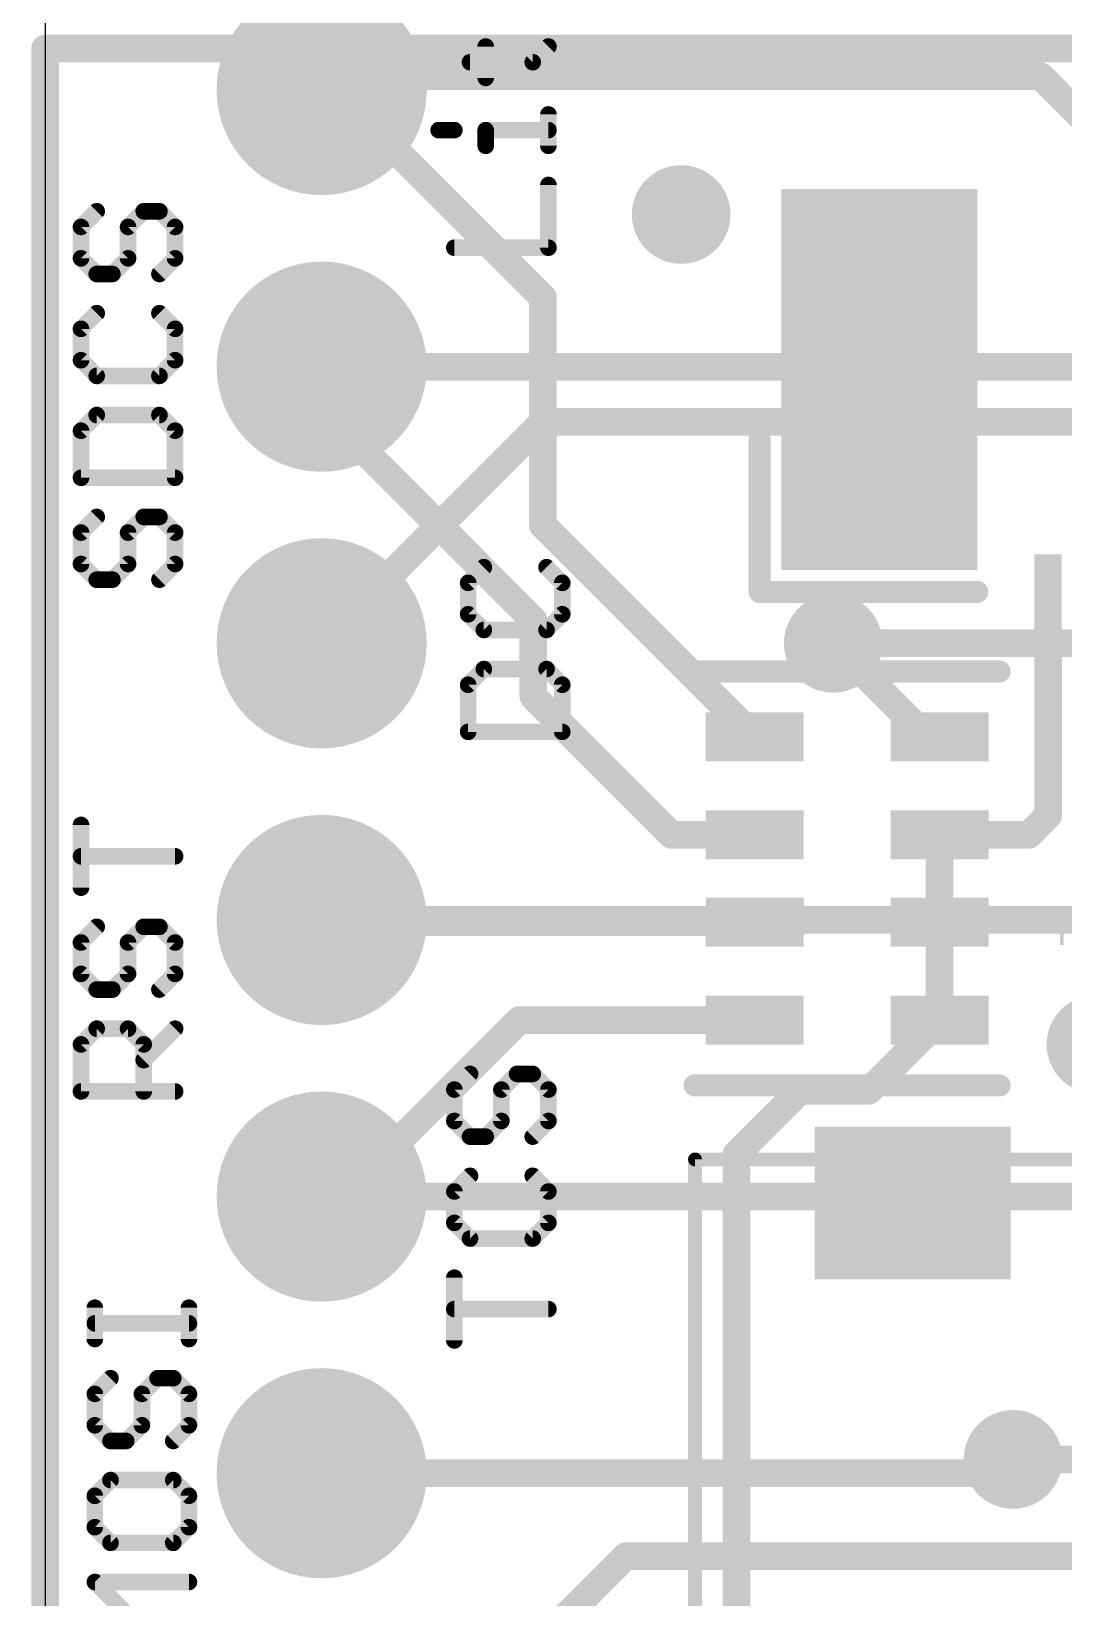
# Model space of a CAD drawing. Extents: x -11.1 to 62.6, y -8.5 to 38.4.
# Drawn here: x -0.13 to 9.36, y 12.19 to 26.57 of the extents above; entities that cross this region are included whole.
import ezdxf

# ---------------------------------------------------------------- set-up
doc = ezdxf.new("R2010")
doc.units = 0
for name, color, linetype in [('1', 12, 'CONTINUOUS'), ('16', 5, 'CONTINUOUS'), ('17', 110, 'CONTINUOUS'), ('18', 110, 'CONTINUOUS'), ('20', 53, 'CONTINUOUS'), ('21', 40, 'CONTINUOUS')]:
    doc.layers.add(name, color=color, linetype=linetype)

# ---------------------------------------------------------------- blocks, each defined once
blk = doc.blocks.new('ROUNDP')
at = {"const_width": 0.5}
blk.add_lwpolyline([(0, -0.25, 1), (0, 0.25, 1), (0, -0.25)], format="xyb", dxfattribs=at)
blk = doc.blocks.new('RECT')
blk.add_solid([(-0.5, -0.5), (0.5, -0.5), (-0.5, 0.5), (0.5, 0.5)])
blk = doc.blocks.new('ROUNDV')
at = {"const_width": 0.5}
blk.add_lwpolyline([(0, -0.25, 1), (0, 0.25, 1), (0, -0.25)], format="xyb", dxfattribs=at)

msp = doc.modelspace()

# ---------------------------------------------------------------- linework, layer by layer
at = {"layer": '1', "const_width": 0.254}
for points in [[(0, 0), (0, 26.416)], [(0, 26.416), (57.15, 26.416)], [(2.667, 26.162), (2.54, 26.035)], [(9.144, 26.162), (2.667, 26.162)], [(9.144, 26.162), (9.712, 25.594)], [(2.667, 26.035), (2.54, 26.035)], [(4.572, 24.13), (2.667, 26.035)], [(4.572, 22.04), (4.572, 24.13)], [(2.54, 23.114), (2.54, 23.495)], [(4.484, 21.17), (2.54, 23.114)], [(6.516, 20.096), (4.572, 22.04)], [(4.484, 20.466), (4.484, 21.17)], [(9.212, 21.071), (9.212, 19.372)], [(8.098, 20.096), (7.239, 20.955)], [(5.754, 19.196), (4.484, 20.466)], [(8.216, 20.096), (8.098, 20.096)], [(9.212, 19.372), (9.036, 19.196)], [(6.516, 19.196), (5.754, 19.196)], [(8.216, 19.196), (8.216, 18.396)], [(9.036, 19.196), (8.216, 19.196)], [(2.559, 18.396), (2.54, 18.415)], [(6.516, 18.396), (2.559, 18.396)], [(8.216, 18.396), (8.216, 17.496)], [(2.736, 15.875), (4.357, 17.496)], [(6.516, 17.496), (4.357, 17.496)], [(8.216, 17.496), (7.5662, 16.8462)], [(6.9322, 16.8462), (6.35, 16.264)], [(7.5662, 16.8462), (6.9322, 16.8462)], [(6.35, 16.264), (6.35, 10.16)], [(2.54, 15.875), (2.736, 15.875)], [(8.89, 13.462), (9.968, 13.462)]]:
    msp.add_lwpolyline(points, dxfattribs=at)
at = {"layer": '1', "const_width": 0.127}
for points in [[(0.0635, 26.416, 1), (-0.0635, 26.416)], [(0, 26.4795, 1), (0, 26.3525)], [(2.667, 26.2255, 1), (2.667, 26.0985)], [(2.7119, 26.1171, 1), (2.6221, 26.2069)], [(9.1889, 26.2069, 1), (9.0991, 26.1171)], [(9.144, 26.0985, 1), (9.144, 26.2255)], [(2.54, 26.0985, 1), (2.54, 25.9715)], [(2.4951, 26.0799, 1), (2.5849, 25.9901)], [(2.7119, 26.0799, 1), (2.6221, 25.9901)], [(2.667, 25.9715, 1), (2.667, 26.0985)], [(4.6355, 24.13, 1), (4.5085, 24.13)], [(4.5271, 24.0851, 1), (4.6169, 24.1749)], [(2.6035, 23.495, 1), (2.4765, 23.495)], [(2.5849, 23.1589, 1), (2.4951, 23.0691)], [(2.4765, 23.114, 1), (2.6035, 23.114)], [(4.6169, 22.0849, 1), (4.5271, 21.9951)], [(4.5085, 22.04, 1), (4.6355, 22.04)], [(4.5475, 21.17, 1), (4.4205, 21.17)], [(4.4391, 21.1251, 1), (4.5289, 21.2149)], [(9.2755, 21.071, 1), (9.1485, 21.071)], [(7.2839, 20.9999, 1), (7.1941, 20.9101)], [(4.5289, 20.5109, 1), (4.4391, 20.4211)], [(4.4205, 20.466, 1), (4.5475, 20.466)], [(6.4711, 20.0511, 1), (6.5609, 20.1409)], [(8.098, 20.1595, 1), (8.098, 20.0325)], [(8.0531, 20.0511, 1), (8.1429, 20.1409)], [(8.216, 20.0325, 1), (8.216, 20.1595)], [(9.1485, 19.372, 1), (9.2755, 19.372)], [(9.2569, 19.3271, 1), (9.1671, 19.4169)], [(5.754, 19.2595, 1), (5.754, 19.1325)], [(5.7091, 19.1511, 1), (5.7989, 19.2409)], [(6.516, 19.1325, 1), (6.516, 19.2595)], [(8.2795, 19.196, 1), (8.1525, 19.196)], [(8.216, 19.2595, 1), (8.216, 19.1325)], [(8.9911, 19.2409, 1), (9.0809, 19.1511)], [(9.036, 19.1325, 1), (9.036, 19.2595)], [(2.5849, 18.4599, 1), (2.4951, 18.3701)], [(2.559, 18.4595, 1), (2.559, 18.3325)], [(2.5141, 18.3511, 1), (2.6039, 18.4409)], [(6.516, 18.3325, 1), (6.516, 18.4595)], [(8.2795, 18.396, 1), (8.1525, 18.396)], [(8.1525, 18.396, 1), (8.2795, 18.396)], [(4.357, 17.5595, 1), (4.357, 17.4325)], [(4.4019, 17.4511, 1), (4.3121, 17.5409)], [(6.516, 17.4325, 1), (6.516, 17.5595)], [(8.1525, 17.496, 1), (8.2795, 17.496)], [(8.2609, 17.4511, 1), (8.1711, 17.5409)], [(6.9322, 16.9097, 1), (6.9322, 16.7827)], [(6.9771, 16.8013, 1), (6.8873, 16.8911)], [(7.5662, 16.7827, 1), (7.5662, 16.9097)], [(7.5213, 16.8911, 1), (7.6111, 16.8013)], [(6.4135, 16.264, 1), (6.2865, 16.264)], [(6.3051, 16.3089, 1), (6.3949, 16.2191)], [(2.54, 15.9385, 1), (2.54, 15.8115)], [(2.6911, 15.9199, 1), (2.7809, 15.8301)], [(2.736, 15.8115, 1), (2.736, 15.9385)], [(8.89, 13.5255, 1), (8.89, 13.3985)]]:
    msp.add_lwpolyline(points, format="xyb", dxfattribs=at)
at = {"layer": '16', "const_width": 0.254}
for points in [[(0, 0), (0, 26.416)], [(0, 26.416), (57.15, 26.416)], [(10.9571, 23.495), (2.54, 23.495)], [(4.572, 22.987), (2.54, 20.955)], [(11.557, 22.987), (4.572, 22.987)], [(7.239, 20.955), (15.621, 20.955)], [(10.5904, 18.415), (2.54, 18.415)], [(11.0984, 15.875), (2.54, 15.875)], [(8.89, 13.462), (8.763, 13.335)], [(8.763, 13.335), (2.54, 13.335)], [(4.064, 11.303), (5.334, 12.573)], [(9.525, 12.573), (5.334, 12.573)]]:
    msp.add_lwpolyline(points, dxfattribs=at)
at = {"layer": '16', "const_width": 0.127}
for points in [[(0.0635, 26.416, 1), (-0.0635, 26.416)], [(0, 26.4795, 1), (0, 26.3525)], [(2.54, 23.5585, 1), (2.54, 23.4315)], [(4.572, 23.0505, 1), (4.572, 22.9235)], [(4.6169, 22.9421, 1), (4.5271, 23.0319)], [(2.4951, 20.9999, 1), (2.5849, 20.9101)], [(7.239, 21.0185, 1), (7.239, 20.8915)], [(2.54, 18.4785, 1), (2.54, 18.3515)], [(2.54, 15.9385, 1), (2.54, 15.8115)], [(8.9349, 13.4171, 1), (8.8451, 13.5069)], [(2.54, 13.3985, 1), (2.54, 13.2715)], [(8.7181, 13.3799, 1), (8.8079, 13.2901)], [(8.763, 13.2715, 1), (8.763, 13.3985)], [(5.334, 12.6365, 1), (5.334, 12.5095)], [(5.3789, 12.5281, 1), (5.2891, 12.6179)]]:
    msp.add_lwpolyline(points, format="xyb", dxfattribs=at)
at = {"layer": '20'}
msp.add_line((0, 29.21), (0, -2.54), dxfattribs=at)
at = {"layer": '21'}
for points, const_width in [([(4.0466, 26.1464), (4.0466, 26.4345)], 0.1524), ([(4.4787, 26.2905), (4.6228, 26.4345)], 0.1524), ([(3.9025, 26.2905), (4.4787, 26.2905)], 0.1524), ([(4.6228, 25.5227), (4.6228, 25.8108)], 0.1524), ([(3.6144, 25.6668), (3.7585, 25.6668)], 0.1524), ([(4.0466, 25.5227), (4.0466, 25.6668)], 0.1524), ([(4.0466, 25.6668), (4.6228, 25.6668)], 0.1524), ([(4.6228, 24.5872), (4.6228, 25.1634)], 0.1524), ([(0.4735, 24.922), (0.3295, 24.7779)], 0.1524), ([(0.7616, 24.7779), (0.9057, 24.922)], 0.1524), ([(0.9057, 24.922), (1.0497, 24.922)], 0.1524), ([(1.0497, 24.922), (1.1938, 24.7779)], 0.1524), ([(0.3295, 24.7779), (0.3295, 24.4898)], 0.1524), ([(0.7616, 24.4898), (0.7616, 24.7779)], 0.1524), ([(1.1938, 24.7779), (1.1938, 24.4898)], 0.1524), ([(3.7585, 24.5872), (4.6228, 24.5872)], 0.1524), ([(0.3295, 24.4898), (0.4735, 24.3458)], 0.1524), ([(0.6176, 24.3458), (0.7616, 24.4898)], 0.1524), ([(1.1938, 24.4898), (1.0497, 24.3458)], 0.1524), ([(0.4735, 24.3458), (0.6176, 24.3458)], 0.1524), ([(0.4735, 23.9865), (0.3295, 23.8424)], 0.1524), ([(1.1938, 23.8424), (1.0497, 23.9865)], 0.1524), ([(0.3295, 23.8424), (0.3295, 23.5543)], 0.1524), ([(1.1938, 23.5543), (1.1938, 23.8424)], 0.1524), ([(0.3295, 23.5543), (0.4735, 23.4102)], 0.1524), ([(1.0497, 23.4102), (1.1938, 23.5543)], 0.1524), ([(0.4735, 23.4102), (1.0497, 23.4102)], 0.1524), ([(0.4735, 23.0509), (0.3295, 22.9069)], 0.1524), ([(1.0497, 23.0509), (0.4735, 23.0509)], 0.1524), ([(1.1938, 22.9069), (1.0497, 23.0509)], 0.1524), ([(0.3295, 22.9069), (0.3295, 22.4747)], 0.1524), ([(1.1938, 22.4747), (1.1938, 22.9069)], 0.1524), ([(6.562, 21.427), (6.562, 22.827)], 0.2032), ([(0.3295, 22.4747), (1.1938, 22.4747)], 0.1524), ([(0.4735, 22.1154), (0.3295, 21.9714)], 0.1524), ([(0.7616, 21.9714), (0.9057, 22.1154)], 0.1524), ([(0.9057, 22.1154), (1.0497, 22.1154)], 0.1524), ([(1.0497, 22.1154), (1.1938, 21.9714)], 0.1524), ([(0.3295, 21.9714), (0.3295, 21.6833)], 0.1524), ([(0.7616, 21.6833), (0.7616, 21.9714)], 0.1524), ([(1.1938, 21.9714), (1.1938, 21.6833)], 0.1524), ([(0.3295, 21.6833), (0.4735, 21.5392)], 0.1524), ([(0.6176, 21.5392), (0.7616, 21.6833)], 0.1524), ([(1.1938, 21.6833), (1.0497, 21.5392)], 0.1524), ([(4.0295, 21.6539), (3.8855, 21.5099)], 0.1524), ([(4.7498, 21.5099), (4.6057, 21.6539)], 0.1524), ([(0.4735, 21.5392), (0.6176, 21.5392)], 0.1524), ([(3.8855, 21.5099), (3.8855, 21.2218)], 0.1524), ([(4.7498, 21.2218), (4.7498, 21.5099)], 0.1524), ([(8.562, 21.427), (6.562, 21.427)], 0.2032), ([(3.8855, 21.2218), (4.0295, 21.0777)], 0.1524), ([(4.6057, 21.0777), (4.7498, 21.2218)], 0.1524), ([(4.0295, 21.0777), (4.6057, 21.0777)], 0.1524), ([(4.0295, 20.7184), (3.8855, 20.5744)], 0.1524), ([(4.6057, 20.7184), (4.0295, 20.7184)], 0.1524), ([(4.7498, 20.5744), (4.6057, 20.7184)], 0.1524), ([(5.966, 20.696), (8.766, 20.696)], 0.2032), ([(3.8855, 20.5744), (3.8855, 20.1422)], 0.1524), ([(4.7498, 20.1422), (4.7498, 20.5744)], 0.1524), ([(3.8855, 20.1422), (4.7498, 20.1422)], 0.1524), ([(0.3295, 18.7112), (0.3295, 19.2875)], 0.1524), ([(1.1938, 18.9993), (0.3295, 18.9993)], 0.1524), ([(0.4735, 18.3519), (0.3295, 18.2079)], 0.1524), ([(0.7616, 18.2079), (0.9057, 18.3519)], 0.1524), ([(0.9057, 18.3519), (1.0497, 18.3519)], 0.1524), ([(1.0497, 18.3519), (1.1938, 18.2079)], 0.1524), ([(0.3295, 18.2079), (0.3295, 17.9198)], 0.1524), ([(0.7616, 17.9198), (0.7616, 18.2079)], 0.1524), ([(1.1938, 18.2079), (1.1938, 17.9198)], 0.1524), ([(0.3295, 17.9198), (0.4735, 17.7757)], 0.1524), ([(0.6176, 17.7757), (0.7616, 17.9198)], 0.1524), ([(1.1938, 17.9198), (1.0497, 17.7757)], 0.1524), ([(0.4735, 17.7757), (0.6176, 17.7757)], 0.1524), ([(0.3295, 17.2724), (0.4735, 17.4164)], 0.1524), ([(0.4735, 17.4164), (0.7616, 17.4164)], 0.1524), ([(0.7616, 17.4164), (0.9057, 17.2724)], 0.1524), ([(0.9057, 17.1283), (1.1938, 17.4164)], 0.1524), ([(0.3295, 16.8402), (0.3295, 17.2724)], 0.1524), ([(0.9057, 17.2724), (0.9057, 16.8402)], 0.1524), ([(3.9025, 17.0015), (3.7585, 16.8574)], 0.1524), ([(4.1906, 16.8574), (4.3347, 17.0015)], 0.1524), ([(4.3347, 17.0015), (4.4787, 17.0015)], 0.1524), ([(4.4787, 17.0015), (4.6228, 16.8574)], 0.1524), ([(8.766, 16.896), (5.966, 16.896)], 0.2032), ([(1.1938, 16.8402), (0.3295, 16.8402)], 0.1524), ([(3.7585, 16.8574), (3.7585, 16.5693)], 0.1524), ([(4.1906, 16.5693), (4.1906, 16.8574)], 0.1524), ([(4.6228, 16.8574), (4.6228, 16.5693)], 0.1524), ([(3.7585, 16.5693), (3.9025, 16.4252)], 0.1524), ([(4.0466, 16.4252), (4.1906, 16.5693)], 0.1524), ([(4.6228, 16.5693), (4.4787, 16.4252)], 0.1524), ([(3.9025, 16.4252), (4.0466, 16.4252)], 0.1524), ([(19.969, 16.216), (5.969, 16.216)], 0.127), ([(5.969, 16.216), (5.969, 1.816)], 0.127), ([(3.9025, 16.0659), (3.7585, 15.9219)], 0.1524), ([(4.6228, 15.9219), (4.4787, 16.0659)], 0.1524), ([(3.7585, 15.9219), (3.7585, 15.6338)], 0.1524), ([(4.6228, 15.6338), (4.6228, 15.9219)], 0.1524), ([(3.7585, 15.6338), (3.9025, 15.4897)], 0.1524), ([(4.4787, 15.4897), (4.6228, 15.6338)], 0.1524), ([(3.9025, 15.4897), (4.4787, 15.4897)], 0.1524), ([(3.7585, 14.5542), (3.7585, 15.1304)], 0.1524), ([(0.4565, 14.5668), (0.4565, 14.8549)], 0.1524), ([(1.3208, 14.5668), (1.3208, 14.8549)], 0.1524), ([(4.6228, 14.8423), (3.7585, 14.8423)], 0.1524), ([(1.3208, 14.7108), (0.4565, 14.7108)], 0.1524), ([(0.6005, 14.2075), (0.4565, 14.0634)], 0.1524), ([(0.8886, 14.0634), (1.0327, 14.2075)], 0.1524), ([(1.0327, 14.2075), (1.1767, 14.2075)], 0.1524), ([(1.1767, 14.2075), (1.3208, 14.0634)], 0.1524), ([(0.4565, 14.0634), (0.4565, 13.7753)], 0.1524), ([(0.8886, 13.7753), (0.8886, 14.0634)], 0.1524), ([(1.3208, 14.0634), (1.3208, 13.7753)], 0.1524), ([(0.4565, 13.7753), (0.6005, 13.6312)], 0.1524), ([(0.7446, 13.6312), (0.8886, 13.7753)], 0.1524), ([(1.3208, 13.7753), (1.1767, 13.6312)], 0.1524), ([(0.6005, 13.6312), (0.7446, 13.6312)], 0.1524), ([(0.6005, 13.2719), (0.4565, 13.1279)], 0.1524), ([(1.1767, 13.2719), (0.6005, 13.2719)], 0.1524), ([(1.3208, 13.1279), (1.1767, 13.2719)], 0.1524), ([(0.4565, 13.1279), (0.4565, 12.8398)], 0.1524), ([(1.3208, 12.8398), (1.3208, 13.1279)], 0.1524), ([(0.4565, 12.8398), (0.6005, 12.6957)], 0.1524), ([(1.1767, 12.6957), (1.3208, 12.8398)], 0.1524), ([(0.6005, 12.6957), (1.1767, 12.6957)], 0.1524), ([(0.7446, 12.0483), (0.4565, 12.3364)], 0.1524), ([(0.4565, 12.3364), (1.3208, 12.3364)], 0.1524)]:
    msp.add_lwpolyline(points, dxfattribs=dict(at, const_width=const_width))
for points, const_width in [([(4.0847, 26.4345, 1), (4.0085, 26.4345)], 0.0762), ([(4.6497, 26.4076, 1), (4.5959, 26.4615)], 0.0762), ([(3.9025, 26.3286, 1), (3.9025, 26.2524)], 0.0762), ([(4.4518, 26.3174, 1), (4.5057, 26.2635)], 0.0762), ([(4.4787, 26.2524, 1), (4.4787, 26.3286)], 0.0762), ([(4.0085, 26.1464, 1), (4.0847, 26.1464)], 0.0762), ([(4.6609, 25.8108, 1), (4.5847, 25.8108)], 0.0762), ([(3.6144, 25.7049, 1), (3.6144, 25.6287)], 0.0762), ([(3.7585, 25.6287, 1), (3.7585, 25.7049)], 0.0762), ([(4.0847, 25.6668, 1), (4.0085, 25.6668)], 0.0762), ([(4.0466, 25.7049, 1), (4.0466, 25.6287)], 0.0762), ([(4.6228, 25.6287, 1), (4.6228, 25.7049)], 0.0762), ([(4.0085, 25.5227, 1), (4.0847, 25.5227)], 0.0762), ([(4.5847, 25.5227, 1), (4.6609, 25.5227)], 0.0762), ([(4.6609, 25.1634, 1), (4.5847, 25.1634)], 0.0762), ([(0.5005, 24.895, 1), (0.4466, 24.9489)], 0.0762), ([(0.9057, 24.9601, 1), (0.9057, 24.8839)], 0.0762), ([(0.9326, 24.895, 1), (0.8787, 24.9489)], 0.0762), ([(1.0767, 24.9489, 1), (1.0228, 24.895)], 0.0762), ([(1.0497, 24.8839, 1), (1.0497, 24.9601)], 0.0762), ([(0.3025, 24.8049, 1), (0.3564, 24.751)], 0.0762), ([(0.3676, 24.7779, 1), (0.2914, 24.7779)], 0.0762), ([(0.7997, 24.7779, 1), (0.7235, 24.7779)], 0.0762), ([(0.7347, 24.8049, 1), (0.7886, 24.751)], 0.0762), ([(1.2319, 24.7779, 1), (1.1557, 24.7779)], 0.0762), ([(1.1669, 24.751, 1), (1.2207, 24.8049)], 0.0762), ([(3.7585, 24.6253, 1), (3.7585, 24.5491)], 0.0762), ([(4.5847, 24.5872, 1), (4.6609, 24.5872)], 0.0762), ([(4.6228, 24.5491, 1), (4.6228, 24.6253)], 0.0762), ([(0.3564, 24.5168, 1), (0.3025, 24.4629)], 0.0762), ([(0.2914, 24.4898, 1), (0.3676, 24.4898)], 0.0762), ([(0.7235, 24.4898, 1), (0.7997, 24.4898)], 0.0762), ([(0.7886, 24.4629, 1), (0.7347, 24.5168)], 0.0762), ([(1.1557, 24.4898, 1), (1.2319, 24.4898)], 0.0762), ([(1.2207, 24.4629, 1), (1.1669, 24.5168)], 0.0762), ([(0.4735, 24.3839, 1), (0.4735, 24.3077)], 0.0762), ([(0.4466, 24.3188, 1), (0.5005, 24.3727)], 0.0762), ([(0.5906, 24.3727, 1), (0.6445, 24.3188)], 0.0762), ([(0.6176, 24.3077, 1), (0.6176, 24.3839)], 0.0762), ([(1.0228, 24.3727, 1), (1.0767, 24.3188)], 0.0762), ([(0.5005, 23.9595, 1), (0.4466, 24.0134)], 0.0762), ([(1.0767, 24.0134, 1), (1.0228, 23.9595)], 0.0762), ([(0.3676, 23.8424, 1), (0.2914, 23.8424)], 0.0762), ([(0.3025, 23.8693, 1), (0.3564, 23.8155)], 0.0762), ([(1.2319, 23.8424, 1), (1.1557, 23.8424)], 0.0762), ([(1.1669, 23.8155, 1), (1.2207, 23.8693)], 0.0762), ([(0.3564, 23.5812, 1), (0.3025, 23.5274)], 0.0762), ([(0.2914, 23.5543, 1), (0.3676, 23.5543)], 0.0762), ([(1.1557, 23.5543, 1), (1.2319, 23.5543)], 0.0762), ([(1.2207, 23.5274, 1), (1.1669, 23.5812)], 0.0762), ([(0.4735, 23.4483, 1), (0.4735, 23.3721)], 0.0762), ([(0.4466, 23.3833, 1), (0.5005, 23.4372)], 0.0762), ([(1.0228, 23.4372, 1), (1.0767, 23.3833)], 0.0762), ([(1.0497, 23.3721, 1), (1.0497, 23.4483)], 0.0762), ([(0.4735, 23.089, 1), (0.4735, 23.0128)], 0.0762), ([(0.5005, 23.024, 1), (0.4466, 23.0779)], 0.0762), ([(1.0767, 23.0779, 1), (1.0228, 23.024)], 0.0762), ([(1.0497, 23.0128, 1), (1.0497, 23.089)], 0.0762), ([(0.3025, 22.9338, 1), (0.3564, 22.8799)], 0.0762), ([(0.3676, 22.9069, 1), (0.2914, 22.9069)], 0.0762), ([(1.2319, 22.9069, 1), (1.1557, 22.9069)], 0.0762), ([(1.1669, 22.8799, 1), (1.2207, 22.9338)], 0.0762), ([(6.6128, 22.827, 1), (6.5112, 22.827)], 0.1016), ([(0.3295, 22.5128, 1), (0.3295, 22.4366)], 0.0762), ([(0.2914, 22.4747, 1), (0.3676, 22.4747)], 0.0762), ([(1.1557, 22.4747, 1), (1.2319, 22.4747)], 0.0762), ([(1.1938, 22.4366, 1), (1.1938, 22.5128)], 0.0762), ([(0.5005, 22.0885, 1), (0.4466, 22.1424)], 0.0762), ([(0.9057, 22.1535, 1), (0.9057, 22.0773)], 0.0762), ([(0.9326, 22.0885, 1), (0.8787, 22.1424)], 0.0762), ([(1.0767, 22.1424, 1), (1.0228, 22.0885)], 0.0762), ([(1.0497, 22.0773, 1), (1.0497, 22.1535)], 0.0762), ([(0.3025, 21.9983, 1), (0.3564, 21.9444)], 0.0762), ([(0.3676, 21.9714, 1), (0.2914, 21.9714)], 0.0762), ([(0.7997, 21.9714, 1), (0.7235, 21.9714)], 0.0762), ([(0.7347, 21.9983, 1), (0.7886, 21.9444)], 0.0762), ([(1.2319, 21.9714, 1), (1.1557, 21.9714)], 0.0762), ([(1.1669, 21.9444, 1), (1.2207, 21.9983)], 0.0762), ([(0.3564, 21.7102, 1), (0.3025, 21.6563)], 0.0762), ([(0.2914, 21.6833, 1), (0.3676, 21.6833)], 0.0762), ([(0.7235, 21.6833, 1), (0.7997, 21.6833)], 0.0762), ([(0.7886, 21.6563, 1), (0.7347, 21.7102)], 0.0762), ([(1.1557, 21.6833, 1), (1.2319, 21.6833)], 0.0762), ([(1.2207, 21.6563, 1), (1.1669, 21.7102)], 0.0762), ([(4.0565, 21.627, 1), (4.0026, 21.6809)], 0.0762), ([(4.6327, 21.6809, 1), (4.5788, 21.627)], 0.0762), ([(0.4735, 21.5773, 1), (0.4735, 21.5011)], 0.0762), ([(0.4466, 21.5123, 1), (0.5005, 21.5661)], 0.0762), ([(0.5906, 21.5661, 1), (0.6445, 21.5123)], 0.0762), ([(0.6176, 21.5011, 1), (0.6176, 21.5773)], 0.0762), ([(1.0228, 21.5661, 1), (1.0767, 21.5123)], 0.0762), ([(3.8585, 21.5368, 1), (3.9124, 21.4829)], 0.0762), ([(3.9236, 21.5099, 1), (3.8474, 21.5099)], 0.0762), ([(4.7879, 21.5099, 1), (4.7117, 21.5099)], 0.0762), ([(4.7229, 21.4829, 1), (4.7767, 21.5368)], 0.0762), ([(6.562, 21.4778, 1), (6.562, 21.3762)], 0.1016), ([(6.5112, 21.427, 1), (6.6128, 21.427)], 0.1016), ([(8.562, 21.3762, 1), (8.562, 21.4778)], 0.1016), ([(3.9124, 21.2487, 1), (3.8585, 21.1948)], 0.0762), ([(4.7767, 21.1948, 1), (4.7229, 21.2487)], 0.0762), ([(3.8474, 21.2218, 1), (3.9236, 21.2218)], 0.0762), ([(4.0295, 21.1158, 1), (4.0295, 21.0396)], 0.0762), ([(4.0026, 21.0508, 1), (4.0565, 21.1047)], 0.0762), ([(4.5788, 21.1047, 1), (4.6327, 21.0508)], 0.0762), ([(4.6057, 21.0396, 1), (4.6057, 21.1158)], 0.0762), ([(4.7117, 21.2218, 1), (4.7879, 21.2218)], 0.0762), ([(4.0295, 20.7565, 1), (4.0295, 20.6803)], 0.0762), ([(4.0565, 20.6915, 1), (4.0026, 20.7454)], 0.0762), ([(4.6327, 20.7454, 1), (4.5788, 20.6915)], 0.0762), ([(4.6057, 20.6803, 1), (4.6057, 20.7565)], 0.0762), ([(5.966, 20.7468, 1), (5.966, 20.6452)], 0.1016), ([(8.766, 20.6452, 1), (8.766, 20.7468)], 0.1016), ([(3.8585, 20.6013, 1), (3.9124, 20.5474)], 0.0762), ([(3.9236, 20.5744, 1), (3.8474, 20.5744)], 0.0762), ([(4.7879, 20.5744, 1), (4.7117, 20.5744)], 0.0762), ([(4.7229, 20.5474, 1), (4.7767, 20.6013)], 0.0762), ([(3.8855, 20.1803, 1), (3.8855, 20.1041)], 0.0762), ([(3.8474, 20.1422, 1), (3.9236, 20.1422)], 0.0762), ([(4.7117, 20.1422, 1), (4.7879, 20.1422)], 0.0762), ([(4.7498, 20.1041, 1), (4.7498, 20.1803)], 0.0762), ([(0.3676, 19.2875, 1), (0.2914, 19.2875)], 0.0762), ([(0.3295, 19.0374, 1), (0.3295, 18.9612)], 0.0762), ([(1.1938, 18.9612, 1), (1.1938, 19.0374)], 0.0762), ([(0.2914, 18.7112, 1), (0.3676, 18.7112)], 0.0762), ([(0.5005, 18.325, 1), (0.4466, 18.3789)], 0.0762), ([(0.9057, 18.39, 1), (0.9057, 18.3138)], 0.0762), ([(0.9326, 18.325, 1), (0.8787, 18.3789)], 0.0762), ([(1.0767, 18.3789, 1), (1.0228, 18.325)], 0.0762), ([(1.0497, 18.3138, 1), (1.0497, 18.39)], 0.0762), ([(0.3025, 18.2348, 1), (0.3564, 18.1809)], 0.0762), ([(0.3676, 18.2079, 1), (0.2914, 18.2079)], 0.0762), ([(0.7997, 18.2079, 1), (0.7235, 18.2079)], 0.0762), ([(0.7347, 18.2348, 1), (0.7886, 18.1809)], 0.0762), ([(1.2319, 18.2079, 1), (1.1557, 18.2079)], 0.0762), ([(1.1669, 18.1809, 1), (1.2207, 18.2348)], 0.0762), ([(0.3564, 17.9467, 1), (0.3025, 17.8928)], 0.0762), ([(0.7886, 17.8928, 1), (0.7347, 17.9467)], 0.0762), ([(1.2207, 17.8928, 1), (1.1669, 17.9467)], 0.0762), ([(0.2914, 17.9198, 1), (0.3676, 17.9198)], 0.0762), ([(0.4735, 17.8138, 1), (0.4735, 17.7376)], 0.0762), ([(0.4466, 17.7488, 1), (0.5005, 17.8027)], 0.0762), ([(0.5906, 17.8027, 1), (0.6445, 17.7488)], 0.0762), ([(0.6176, 17.7376, 1), (0.6176, 17.8138)], 0.0762), ([(0.7235, 17.9198, 1), (0.7997, 17.9198)], 0.0762), ([(1.0228, 17.8027, 1), (1.0767, 17.7488)], 0.0762), ([(1.1557, 17.9198, 1), (1.2319, 17.9198)], 0.0762), ([(0.4735, 17.4545, 1), (0.4735, 17.3783)], 0.0762), ([(0.5005, 17.3895, 1), (0.4466, 17.4434)], 0.0762), ([(0.7886, 17.4434, 1), (0.7347, 17.3895)], 0.0762), ([(0.7616, 17.3783, 1), (0.7616, 17.4545)], 0.0762), ([(1.2207, 17.3895, 1), (1.1669, 17.4434)], 0.0762), ([(0.3025, 17.2993, 1), (0.3564, 17.2454)], 0.0762), ([(0.3676, 17.2724, 1), (0.2914, 17.2724)], 0.0762), ([(0.9438, 17.2724, 1), (0.8676, 17.2724)], 0.0762), ([(0.8787, 17.2454, 1), (0.9326, 17.2993)], 0.0762), ([(0.8787, 17.1553, 1), (0.9326, 17.1014)], 0.0762), ([(3.9295, 16.9745, 1), (3.8756, 17.0284)], 0.0762), ([(4.3347, 17.0396, 1), (4.3347, 16.9634)], 0.0762), ([(4.3616, 16.9745, 1), (4.3077, 17.0284)], 0.0762), ([(4.5057, 17.0284, 1), (4.4518, 16.9745)], 0.0762), ([(4.4787, 16.9634, 1), (4.4787, 17.0396)], 0.0762), ([(5.966, 16.9468, 1), (5.966, 16.8452)], 0.1016), ([(8.766, 16.8452, 1), (8.766, 16.9468)], 0.1016), ([(0.3295, 16.8783, 1), (0.3295, 16.8021)], 0.0762), ([(0.2914, 16.8402, 1), (0.3676, 16.8402)], 0.0762), ([(0.8676, 16.8402, 1), (0.9438, 16.8402)], 0.0762), ([(1.1938, 16.8021, 1), (1.1938, 16.8783)], 0.0762), ([(3.7966, 16.8574, 1), (3.7204, 16.8574)], 0.0762), ([(3.7315, 16.8843, 1), (3.7854, 16.8305)], 0.0762), ([(4.2287, 16.8574, 1), (4.1525, 16.8574)], 0.0762), ([(4.1637, 16.8843, 1), (4.2176, 16.8305)], 0.0762), ([(4.6609, 16.8574, 1), (4.5847, 16.8574)], 0.0762), ([(4.5959, 16.8305, 1), (4.6497, 16.8843)], 0.0762), ([(3.7854, 16.5962, 1), (3.7315, 16.5424)], 0.0762), ([(3.7204, 16.5693, 1), (3.7966, 16.5693)], 0.0762), ([(4.1525, 16.5693, 1), (4.2287, 16.5693)], 0.0762), ([(4.2176, 16.5424, 1), (4.1637, 16.5962)], 0.0762), ([(4.5847, 16.5693, 1), (4.6609, 16.5693)], 0.0762), ([(4.6497, 16.5424, 1), (4.5959, 16.5962)], 0.0762), ([(3.9025, 16.4633, 1), (3.9025, 16.3871)], 0.0762), ([(3.8756, 16.3983, 1), (3.9295, 16.4522)], 0.0762), ([(4.0196, 16.4522, 1), (4.0735, 16.3983)], 0.0762), ([(4.0466, 16.3871, 1), (4.0466, 16.4633)], 0.0762), ([(4.4518, 16.4522, 1), (4.5057, 16.3983)], 0.0762), ([(6.0008, 16.216, 1), (5.9373, 16.216)], 0.0635), ([(5.969, 16.2477, 1), (5.969, 16.1843)], 0.0635), ([(3.9295, 16.039, 1), (3.8756, 16.0929)], 0.0762), ([(4.5057, 16.0929, 1), (4.4518, 16.039)], 0.0762), ([(3.7315, 15.9488, 1), (3.7854, 15.8949)], 0.0762), ([(3.7966, 15.9219, 1), (3.7204, 15.9219)], 0.0762), ([(4.6609, 15.9219, 1), (4.5847, 15.9219)], 0.0762), ([(4.5959, 15.8949, 1), (4.6497, 15.9488)], 0.0762), ([(3.7854, 15.6607, 1), (3.7315, 15.6068)], 0.0762), ([(4.6497, 15.6068, 1), (4.5959, 15.6607)], 0.0762), ([(3.7204, 15.6338, 1), (3.7966, 15.6338)], 0.0762), ([(3.9025, 15.5278, 1), (3.9025, 15.4516)], 0.0762), ([(3.8756, 15.4628, 1), (3.9295, 15.5167)], 0.0762), ([(4.4518, 15.5167, 1), (4.5057, 15.4628)], 0.0762), ([(4.4787, 15.4516, 1), (4.4787, 15.5278)], 0.0762), ([(4.5847, 15.6338, 1), (4.6609, 15.6338)], 0.0762), ([(3.7966, 15.1304, 1), (3.7204, 15.1304)], 0.0762), ([(0.4946, 14.8549, 1), (0.4184, 14.8549)], 0.0762), ([(1.3589, 14.8549, 1), (1.2827, 14.8549)], 0.0762), ([(3.7585, 14.8804, 1), (3.7585, 14.8042)], 0.0762), ([(4.6228, 14.8042, 1), (4.6228, 14.8804)], 0.0762), ([(0.4565, 14.7489, 1), (0.4565, 14.6727)], 0.0762), ([(1.3208, 14.6727, 1), (1.3208, 14.7489)], 0.0762), ([(0.4184, 14.5668, 1), (0.4946, 14.5668)], 0.0762), ([(1.2827, 14.5668, 1), (1.3589, 14.5668)], 0.0762), ([(3.7204, 14.5542, 1), (3.7966, 14.5542)], 0.0762), ([(0.6275, 14.1805, 1), (0.5736, 14.2344)], 0.0762), ([(1.0327, 14.2456, 1), (1.0327, 14.1694)], 0.0762), ([(1.0596, 14.1805, 1), (1.0057, 14.2344)], 0.0762), ([(1.2037, 14.2344, 1), (1.1498, 14.1805)], 0.0762), ([(1.1767, 14.1694, 1), (1.1767, 14.2456)], 0.0762), ([(0.4946, 14.0634, 1), (0.4184, 14.0634)], 0.0762), ([(0.4295, 14.0903, 1), (0.4834, 14.0365)], 0.0762), ([(0.9267, 14.0634, 1), (0.8505, 14.0634)], 0.0762), ([(0.8617, 14.0903, 1), (0.9156, 14.0365)], 0.0762), ([(1.3589, 14.0634, 1), (1.2827, 14.0634)], 0.0762), ([(1.2939, 14.0365, 1), (1.3477, 14.0903)], 0.0762), ([(0.4834, 13.8022, 1), (0.4295, 13.7484)], 0.0762), ([(0.4184, 13.7753, 1), (0.4946, 13.7753)], 0.0762), ([(0.8505, 13.7753, 1), (0.9267, 13.7753)], 0.0762), ([(0.9156, 13.7484, 1), (0.8617, 13.8022)], 0.0762), ([(1.2827, 13.7753, 1), (1.3589, 13.7753)], 0.0762), ([(1.3477, 13.7484, 1), (1.2939, 13.8022)], 0.0762), ([(0.6005, 13.6693, 1), (0.6005, 13.5931)], 0.0762), ([(0.5736, 13.6043, 1), (0.6275, 13.6582)], 0.0762), ([(0.7176, 13.6582, 1), (0.7715, 13.6043)], 0.0762), ([(0.7446, 13.5931, 1), (0.7446, 13.6693)], 0.0762), ([(1.1498, 13.6582, 1), (1.2037, 13.6043)], 0.0762), ([(0.6005, 13.31, 1), (0.6005, 13.2338)], 0.0762), ([(0.6275, 13.245, 1), (0.5736, 13.2989)], 0.0762), ([(1.2037, 13.2989, 1), (1.1498, 13.245)], 0.0762), ([(1.1767, 13.2338, 1), (1.1767, 13.31)], 0.0762), ([(0.4295, 13.1548, 1), (0.4834, 13.1009)], 0.0762), ([(0.4946, 13.1279, 1), (0.4184, 13.1279)], 0.0762), ([(1.3589, 13.1279, 1), (1.2827, 13.1279)], 0.0762), ([(1.2939, 13.1009, 1), (1.3477, 13.1548)], 0.0762), ([(0.4834, 12.8667, 1), (0.4295, 12.8128)], 0.0762), ([(0.4184, 12.8398, 1), (0.4946, 12.8398)], 0.0762), ([(1.2827, 12.8398, 1), (1.3589, 12.8398)], 0.0762), ([(1.3477, 12.8128, 1), (1.2939, 12.8667)], 0.0762), ([(0.6005, 12.7338, 1), (0.6005, 12.6576)], 0.0762), ([(0.5736, 12.6688, 1), (0.6275, 12.7227)], 0.0762), ([(1.1498, 12.7227, 1), (1.2037, 12.6688)], 0.0762), ([(1.1767, 12.6576, 1), (1.1767, 12.7338)], 0.0762), ([(0.4834, 12.3634, 1), (0.4295, 12.3095)], 0.0762), ([(0.4565, 12.3745, 1), (0.4565, 12.2983)], 0.0762), ([(1.3208, 12.2983, 1), (1.3208, 12.3745)], 0.0762)]:
    msp.add_lwpolyline(points, format="xyb", dxfattribs=dict(at, const_width=const_width))

# ---------------------------------------------------------------- block references
at = {"layer": '1'}
for p, xscale, yscale, rotation in [((7.662, 23.377), 1.8, 3.5, 180), ((6.516, 20.096), 0.45, 0.9, 270), ((8.216, 20.096), 0.45, 0.9, 270), ((6.516, 19.196), 0.45, 0.9, 270), ((8.216, 19.196), 0.45, 0.9, 270), ((6.516, 18.396), 0.45, 0.9, 270), ((8.216, 18.396), 0.45, 0.9, 270), ((6.516, 17.496), 0.45, 0.9, 270), ((8.216, 17.496), 0.45, 0.9, 270), ((7.969, 15.816), 1.4, 1.8, 90)]:
    msp.add_blockref('RECT', p, dxfattribs=dict(at, xscale=xscale, yscale=yscale, rotation=rotation))
at = {"layer": '1', "xscale": 0.25, "yscale": 1.4}
msp.add_blockref('RECT', (9.212, 21.071), dxfattribs=at)
at = {"layer": '17', "xscale": 1.9304, "yscale": 1.9304, "rotation": 180}
for p in [(2.54, 26.035), (2.54, 26.035), (2.54, 23.495), (2.54, 23.495), (2.54, 20.955), (2.54, 20.955), (2.54, 18.415), (2.54, 18.415), (2.54, 15.875), (2.54, 15.875), (2.54, 13.335), (2.54, 13.335)]:
    msp.add_blockref('ROUNDP', p, dxfattribs=at)
at = {"layer": '18', "xscale": 0.9064, "yscale": 0.9064}
for p in [(5.842, 24.892), (5.842, 24.892), (7.239, 20.955), (7.239, 20.955), (9.652, 17.272), (9.652, 17.272), (8.89, 13.462), (8.89, 13.462)]:
    msp.add_blockref('ROUNDV', p, dxfattribs=at)
at = {"layer": '21', "xscale": 0.2718, "yscale": 0.0338, "rotation": 270}
msp.add_blockref('RECT', (9.3387, 18.3223), dxfattribs=at)

doc.saveas('drawing.dxf')
